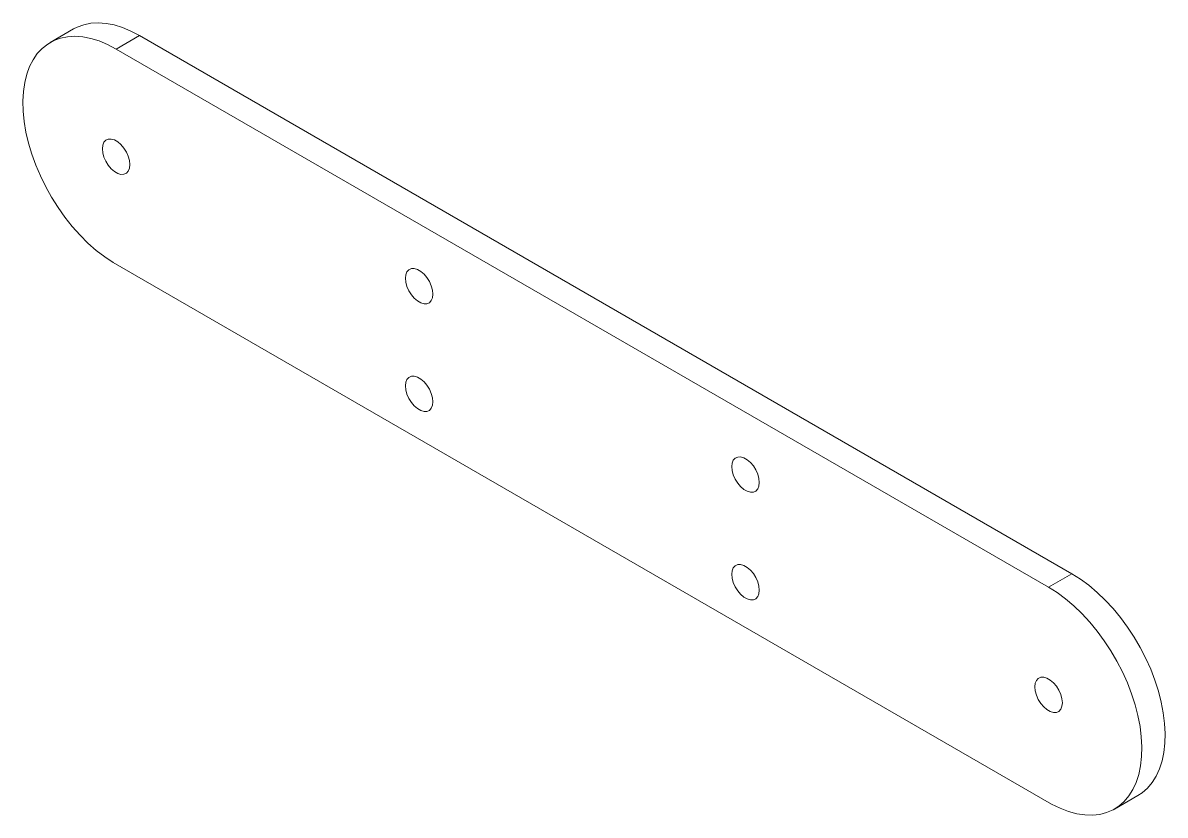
# Paper-space layout '_Isométrica' of a CAD drawing. Header units: millimetres. Extents: x -87 to 87, y -59 to 61.
import ezdxf

# ---------------------------------------------------------------- set-up
doc = ezdxf.new("R2010")
doc.units = ezdxf.units.MM

psp = doc.layouts.new('_Isométrica')

# ---------------------------------------------------------------- linework, layer by layer
at = {"color": 7, "linetype": 'Continuous', "lineweight": 15}
for p, q in [((-78.94, 60.45), (-82.48, 58.4)), ((-72.48, 57.41), (-68.94, 59.46)), ((72.48, -22.19), (-68.94, 59.46)), ((68.94, -24.23), (-72.48, 57.41)), ((-72.92, 25.02), (69.39, -57.14)), ((68.94, -24.23), (72.48, -22.19)), ((78.94, -57.88), (82.48, -55.84))]:
    psp.add_line(p, q, dxfattribs=at)
at = {"color": 7, "linetype": 'Continuous', "lineweight": 15, "flags": 128}
for points in [[(-68.94, 59.46), (-70.23, 60.13), (-71.52, 60.67), (-72.78, 61.06), (-74, 61.3), (-75.19, 61.38), (-76.32, 61.32), (-77.39, 61.1), (-78.39, 60.73), (-78.94, 60.45)], [(-72.48, 57.41), (-73.77, 58.09), (-75.05, 58.63), (-76.31, 59.02), (-77.54, 59.25), (-78.72, 59.34), (-79.86, 59.27), (-80.93, 59.06), (-81.93, 58.69), (-82.85, 58.17), (-83.68, 57.51), (-84.43, 56.72), (-85.07, 55.79), (-85.6, 54.74), (-86.03, 53.58), (-86.34, 52.31), (-86.54, 50.95), (-86.62, 49.5), (-86.58, 47.99), (-86.42, 46.42), (-86.15, 44.8), (-85.76, 43.15), (-85.26, 41.48), (-84.66, 39.81), (-83.95, 38.16), (-83.15, 36.52), (-82.25, 34.93), (-81.28, 33.38), (-80.23, 31.9), (-79.12, 30.5), (-77.95, 29.18), (-76.74, 27.97), (-75.49, 26.86), (-74.21, 25.88), (-72.92, 25.02)], [(-70.39, 39.88), (-70.45, 40.49), (-70.63, 41.14), (-70.92, 41.78), (-71.29, 42.38), (-71.74, 42.91), (-72.23, 43.33), (-72.73, 43.62), (-73.22, 43.76), (-73.66, 43.75), (-74.04, 43.58), (-74.33, 43.27), (-74.5, 42.83), (-74.56, 42.29), (-74.5, 41.68), (-74.33, 41.03), (-74.04, 40.39), (-73.66, 39.78), (-73.22, 39.26), (-72.73, 38.84), (-72.23, 38.55), (-71.74, 38.4), (-71.29, 38.42), (-70.92, 38.58), (-70.63, 38.9), (-70.45, 39.34), (-70.39, 39.88)], [(-24.43, 20.23), (-24.49, 20.84), (-24.67, 21.49), (-24.96, 22.13), (-25.33, 22.73), (-25.78, 23.26), (-26.27, 23.68), (-26.77, 23.97), (-27.26, 24.11), (-27.7, 24.1), (-28.08, 23.93), (-28.36, 23.62), (-28.54, 23.18), (-28.6, 22.64), (-28.54, 22.02), (-28.36, 21.38), (-28.08, 20.74), (-27.7, 20.13), (-27.26, 19.61), (-26.77, 19.19), (-26.27, 18.9), (-25.78, 18.75), (-25.33, 18.77), (-24.96, 18.93), (-24.67, 19.25), (-24.49, 19.69), (-24.43, 20.23)], [(-28.6, 6.31), (-28.54, 5.69), (-28.36, 5.05), (-28.08, 4.41), (-27.7, 3.8), (-27.26, 3.28), (-26.77, 2.86), (-26.27, 2.56), (-25.78, 2.42), (-25.33, 2.43), (-24.96, 2.6), (-24.67, 2.92), (-24.49, 3.36), (-24.43, 3.9), (-24.49, 4.51), (-24.67, 5.15), (-24.96, 5.8), (-25.33, 6.4), (-25.78, 6.93), (-26.27, 7.35), (-26.77, 7.64), (-27.26, 7.78), (-27.7, 7.77), (-28.08, 7.6), (-28.36, 7.29), (-28.54, 6.85), (-28.6, 6.31)], [(20.9, -5.94), (20.96, -6.55), (21.13, -7.2), (21.42, -7.84), (21.8, -8.44), (22.24, -8.97), (22.73, -9.39), (23.23, -9.68), (23.72, -9.82), (24.17, -9.81), (24.54, -9.64), (24.83, -9.33), (25.01, -8.89), (25.07, -8.35), (25.01, -7.73), (24.83, -7.09), (24.54, -6.45), (24.17, -5.84), (23.72, -5.32), (23.23, -4.9), (22.73, -4.61), (22.24, -4.46), (21.8, -4.48), (21.42, -4.64), (21.13, -4.96), (20.96, -5.4), (20.9, -5.94)], [(25.07, -24.68), (25.01, -24.07), (24.83, -23.42), (24.54, -22.78), (24.17, -22.17), (23.72, -21.65), (23.23, -21.23), (22.73, -20.94), (22.24, -20.79), (21.8, -20.81), (21.42, -20.97), (21.13, -21.29), (20.96, -21.73), (20.9, -22.27), (20.96, -22.88), (21.13, -23.53), (21.42, -24.17), (21.8, -24.77), (22.24, -25.3), (22.73, -25.72), (23.23, -26.01), (23.72, -26.15), (24.17, -26.14), (24.54, -25.97), (24.83, -25.66), (25.01, -25.22), (25.07, -24.68)], [(82.48, -55.84), (83.15, -55.4), (83.95, -54.69), (84.66, -53.85), (85.26, -52.88), (85.76, -51.79), (86.15, -50.59), (86.42, -49.28), (86.58, -47.89), (86.62, -46.42), (86.54, -44.89), (86.34, -43.3), (86.03, -41.67), (85.6, -40.01), (85.07, -38.34), (84.43, -36.68), (83.68, -35.02), (82.85, -33.4), (81.93, -31.82), (80.93, -30.3), (79.86, -28.84), (78.72, -27.47), (77.54, -26.19), (76.31, -25.01), (75.05, -23.94), (73.77, -23), (72.48, -22.19)], [(69.39, -57.14), (70.68, -57.77), (71.95, -58.25), (73.2, -58.59), (74.42, -58.78), (75.58, -58.81), (76.7, -58.69), (77.74, -58.42), (78.72, -58), (79.61, -57.44), (80.41, -56.73), (81.12, -55.89), (81.73, -54.92), (82.23, -53.83), (82.61, -52.63), (82.89, -51.33), (83.04, -49.93), (83.08, -48.46), (83, -46.93), (82.81, -45.34), (82.49, -43.71), (82.07, -42.05), (81.53, -40.38), (80.89, -38.72), (80.15, -37.07), (79.31, -35.44), (78.39, -33.86), (77.39, -32.34), (76.32, -30.88), (75.19, -29.51), (74, -28.23), (72.78, -27.05), (71.52, -25.98), (70.23, -25.04), (68.94, -24.23)], [(66.86, -39.35), (66.92, -39.96), (67.1, -40.61), (67.38, -41.25), (67.76, -41.86), (68.2, -42.38), (68.69, -42.8), (69.19, -43.09), (69.68, -43.24), (70.13, -43.22), (70.5, -43.06), (70.79, -42.74), (70.97, -42.3), (71.03, -41.76), (70.97, -41.15), (70.79, -40.5), (70.5, -39.86), (70.13, -39.26), (69.68, -38.73), (69.19, -38.31), (68.69, -38.02), (68.2, -37.88), (67.76, -37.89), (67.38, -38.06), (67.1, -38.37), (66.92, -38.81), (66.86, -39.35)]]:
    psp.add_lwpolyline(points, dxfattribs=at)

doc.saveas('drawing.dxf')
